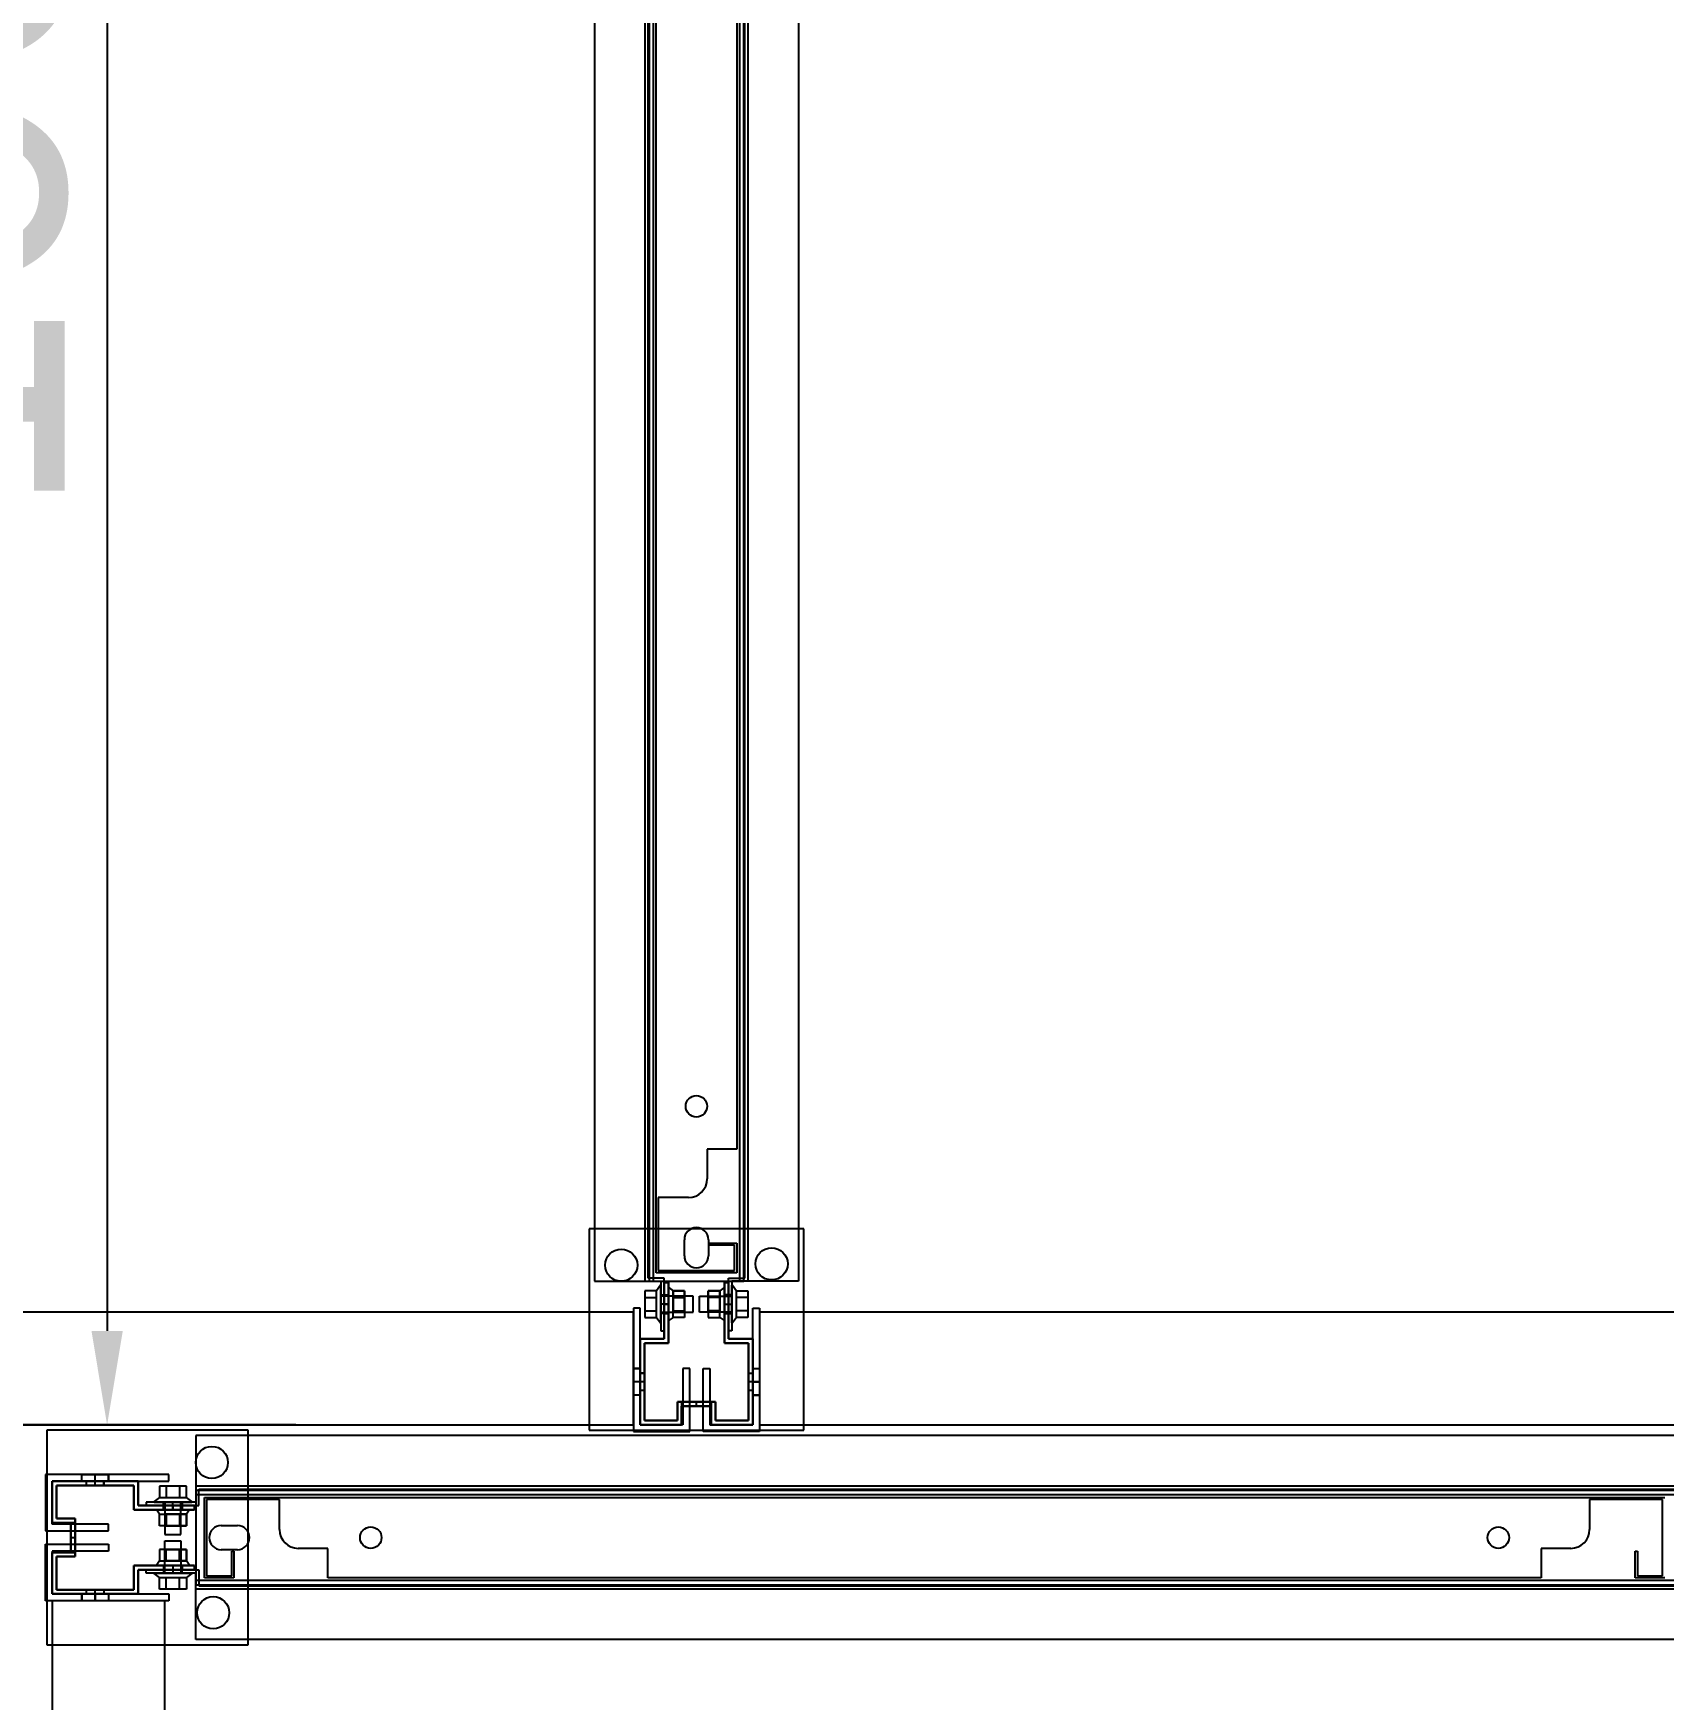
# Model space of a CAD drawing. Header units: millimetres. Extents: x 15382 to 37298, y 7351 to 31127.
# Drawn here: x 32062 to 32669, y 23290 to 23911 of the extents above; entities that cross this region are included whole.
import ezdxf

# ---------------------------------------------------------------- set-up
doc = ezdxf.new("R2010")
doc.units = ezdxf.units.MM
for name, color, linetype in [('111', 7, 'Continuous'), ('113', 3, 'Continuous'), ('114', 6, 'Continuous'), ('115', 30, 'Continuous'), ('116', 12, 'Continuous'), ('444-1', 30, 'Continuous'), ('444-2', 5, 'Continuous'), ('6', 7, 'Continuous'), ('M40', 3, 'Continuous'), ('M6', 7, 'Continuous'), ('標註', 252, 'Continuous')]:
    doc.layers.add(name, color=color, linetype=linetype)
doc.styles.get("Standard").update_dxf_attribs({"font": 'arial.ttf'})
doc.dimstyles.new('ISO-25', dxfattribs={"dimtxt": 2.5, "dimasz": 2.5, "dimexe": 1.25, "dimexo": 0.625, "dimtad": 1, "dimtxsty": 'Standard', "dimcen": 2.5, "dimadec": 0, "dimazin": 0, "dimtfac": 1, "dimtmove": 0, "dimatfit": 3, "dimfxl": 1, "dimarcsym": 0})

# ---------------------------------------------------------------- blocks, each defined once
blk = doc.blocks.new('*D648')
at = {"layer": 'Defpoints', "color": 0, "transparency": 16777216}
for p in [(32166.66, 24392.57), (32089.3, 23392.57), (32166.66, 23392.57)]:
    blk.add_point(p, dxfattribs=at)
at = {"layer": '標註', "color": 0, "lineweight": -2, "transparency": 16777216}
for p, q in [((32159.66, 24392.57), (32054.3, 24392.57)), ((32089.3, 24357.57), (32089.3, 23427.57)), ((32159.66, 23392.57), (32054.3, 23392.57))]:
    blk.add_line(p, q, dxfattribs=at)
at = {"layer": '標註', "color": 0, "transparency": 16777216}
for points in [[(32083.47, 24357.57), (32095.14, 24357.57), (32089.3, 24392.57)], [(32083.47, 23427.57), (32095.14, 23427.57), (32089.3, 23392.57)]]:
    blk.add_solid(points, dxfattribs=at)
at = {"layer": '標註', "color": 0, "transparency": 16777216, "insert": (32021.69, 23892.57), "char_height": 105, "attachment_point": 5, "rotation": 90}
blk.add_mtext('1000', dxfattribs=at)

msp = doc.modelspace()

# ---------------------------------------------------------------- linework, layer by layer
at = {"layer": '111'}
for p, q in [((32291.218, 24340.065), (32291.218, 23446.065)), ((32291.218, 24340.065), (32291.218, 23446.065)), ((32326.418, 23446.065), (32326.418, 24340.065)), ((32326.418, 23446.065), (32326.418, 24340.065)), ((32308.818, 23466.065), (32308.818, 23466.065)), ((32308.818, 23466.065), (32308.818, 23466.065)), ((32308.818, 23466.065), (32308.818, 23466.065)), ((32304.318, 23455.565), (32304.318, 23461.565)), ((32304.318, 23455.565), (32304.318, 23461.565)), ((32304.318, 23455.565), (32304.318, 23461.565)), ((32313.318, 23461.565), (32313.318, 23455.565)), ((32313.318, 23461.565), (32313.318, 23455.565)), ((32313.318, 23461.565), (32313.318, 23455.565)), ((32308.818, 23451.065), (32308.818, 23451.065)), ((32308.818, 23451.065), (32308.818, 23451.065)), ((32308.818, 23451.065), (32308.818, 23451.065)), ((32291.218, 23446.065), (32326.418, 23446.065)), ((32291.218, 23446.065), (32326.418, 23446.065)), ((32122.317, 23368.165), (32122.317, 23332.965)), ((33216.318, 23368.165), (32122.317, 23368.165)), ((32131.817, 23355.065), (32137.817, 23355.065)), ((32127.317, 23350.565), (32127.317, 23350.565)), ((32137.817, 23346.065), (32131.817, 23346.065)), ((32142.317, 23350.565), (32142.317, 23350.565)), ((32122.317, 23332.965), (33216.318, 23332.965))]:
    msp.add_line(p, q, dxfattribs=at)
for centre, start, end in [((32308.818, 23461.565), 90, 180), ((32308.818, 23461.565), 90, 180), ((32308.818, 23461.565), 90, 180), ((32308.818, 23461.565), 0, 90), ((32308.818, 23461.565), 0, 90), ((32308.818, 23461.565), 0, 90), ((32308.818, 23455.565), 180, 270), ((32308.818, 23455.565), 180, 270), ((32308.818, 23455.565), 180, 270), ((32308.818, 23455.565), 270, 0), ((32308.818, 23455.565), 270, 0), ((32308.818, 23455.565), 270, 0), ((32131.817, 23350.565), 90, 180), ((32137.817, 23350.565), 0, 90), ((32131.817, 23350.565), 180, 270), ((32137.817, 23350.565), 270, 0)]:
    msp.add_arc(centre, 4.5, start, end, dxfattribs=at)
at = {"layer": '113'}
for p, q in [((32348.818, 23465.565), (32268.818, 23465.565)), ((32268.818, 23465.565), (32268.818, 23390.565)), ((32348.818, 23390.565), (32348.818, 23465.565)), ((32141.817, 23390.565), (32066.817, 23390.565)), ((32066.817, 23390.565), (32066.817, 23310.565)), ((32141.817, 23310.565), (32141.817, 23390.565)), ((32268.818, 23390.565), (32348.818, 23390.565)), ((32066.817, 23310.565), (32141.817, 23310.565))]:
    msp.add_line(p, q, dxfattribs=at)
at = {"layer": '113', "lineweight": -3}
for centre in [(32280.818, 23452.065), (32336.818, 23452.565), (32128.317, 23378.565), (32128.817, 23322.565)]:
    msp.add_circle(centre, 6, dxfattribs=at)
at = {"layer": '114'}
for points in [[(32285.318, 23434.565), (31410.318, 23434.565), (31410.318, 23392.565), (32285.318, 23392.565)], [(33207.318, 23434.565), (32332.318, 23434.565), (32332.318, 23392.565), (33207.318, 23392.565)], [(32110.817, 21582.065), (32110.817, 23327.065), (32068.817, 23327.065), (32068.817, 21582.065)]]:
    msp.add_lwpolyline(points, close=True, dxfattribs=at)
at = {"layer": '115'}
for p, q in [((32270.818, 24339.065), (32270.818, 23446.065)), ((32289.618, 24339.065), (32289.618, 23446.065)), ((32328.018, 24339.065), (32328.018, 23446.065)), ((32346.818, 24339.065), (32346.818, 23446.065)), ((32290.818, 23447.265), (32290.818, 24337.865)), ((32290.818, 23447.265), (32290.818, 24337.865)), ((32326.818, 23447.265), (32326.818, 24337.865)), ((32326.818, 23447.265), (32326.818, 24337.865)), ((32270.818, 23446.065), (32295.618, 23446.065)), ((32289.618, 23446.065), (32295.618, 23446.065)), ((32296.818, 23447.265), (32290.818, 23447.265)), ((32296.818, 23447.265), (32290.818, 23447.265)), ((32295.618, 23446.065), (32295.618, 23427.565)), ((32295.618, 23446.065), (32295.618, 23427.565)), ((32296.818, 23427.565), (32296.818, 23447.265)), ((32296.818, 23427.565), (32296.818, 23447.265)), ((32320.818, 23427.565), (32320.818, 23447.265)), ((32320.818, 23447.265), (32326.818, 23447.265)), ((32320.818, 23427.565), (32320.818, 23447.265)), ((32320.818, 23447.265), (32326.818, 23447.265)), ((32322.018, 23446.065), (32322.018, 23427.565)), ((32328.018, 23446.065), (32322.018, 23446.065)), ((32322.018, 23446.065), (32322.018, 23427.565)), ((32346.818, 23446.065), (32322.018, 23446.065)), ((32295.618, 23427.565), (32296.818, 23427.565)), ((32295.618, 23427.565), (32296.818, 23427.565)), ((32322.018, 23427.565), (32320.818, 23427.565)), ((32322.018, 23427.565), (32320.818, 23427.565)), ((33215.318, 23388.565), (32122.317, 23388.565)), ((32122.317, 23388.565), (32122.317, 23363.765)), ((33215.318, 23369.765), (32122.317, 23369.765)), ((32122.317, 23369.765), (32122.317, 23363.765)), ((32122.317, 23363.765), (32103.817, 23363.765)), ((32103.817, 23363.765), (32103.817, 23362.565)), ((32122.317, 23363.765), (32103.817, 23363.765)), ((32103.817, 23363.765), (32103.817, 23362.565)), ((32123.517, 23362.565), (32123.517, 23368.565)), ((32123.517, 23368.565), (33214.118, 23368.565)), ((32123.517, 23362.565), (32123.517, 23368.565)), ((32123.517, 23368.565), (33214.118, 23368.565)), ((32103.817, 23362.565), (32123.517, 23362.565)), ((32103.817, 23362.565), (32123.517, 23362.565)), ((32103.817, 23337.365), (32103.817, 23338.565)), ((32103.817, 23338.565), (32123.517, 23338.565)), ((32103.817, 23337.365), (32103.817, 23338.565)), ((32103.817, 23338.565), (32123.517, 23338.565)), ((32123.517, 23338.565), (32123.517, 23332.565)), ((32123.517, 23338.565), (32123.517, 23332.565)), ((32122.317, 23337.365), (32103.817, 23337.365)), ((32122.317, 23337.365), (32103.817, 23337.365)), ((32122.317, 23331.365), (32122.317, 23337.365)), ((32122.317, 23312.565), (32122.317, 23337.365)), ((32123.517, 23332.565), (33214.118, 23332.565)), ((32123.517, 23332.565), (33214.118, 23332.565)), ((33215.318, 23331.365), (32122.317, 23331.365)), ((33215.318, 23312.565), (32122.317, 23312.565))]:
    msp.add_line(p, q, dxfattribs=at)
at = {"layer": '115', "lineweight": -3}
for p, q in [((32295.618, 23434.065), (32295.618, 23441.065)), ((32295.618, 23441.065), (32296.818, 23441.065)), ((32295.618, 23437.565), (32295.618, 23441.065)), ((32295.618, 23441.065), (32296.818, 23441.065)), ((32296.818, 23441.065), (32296.818, 23434.065)), ((32296.818, 23441.065), (32296.818, 23437.565)), ((32322.018, 23441.065), (32320.818, 23441.065)), ((32320.818, 23441.065), (32320.818, 23434.065)), ((32322.018, 23441.065), (32320.818, 23441.065)), ((32320.818, 23441.065), (32320.818, 23437.565)), ((32322.018, 23434.065), (32322.018, 23441.065)), ((32322.018, 23437.565), (32322.018, 23441.065)), ((32296.818, 23437.565), (32295.618, 23437.565)), ((32296.818, 23434.065), (32295.618, 23434.065)), ((32320.818, 23437.565), (32322.018, 23437.565)), ((32320.818, 23434.065), (32322.018, 23434.065)), ((32110.317, 23363.765), (32117.317, 23363.765)), ((32110.317, 23362.565), (32110.317, 23363.765)), ((32113.817, 23363.765), (32117.317, 23363.765)), ((32113.817, 23362.565), (32113.817, 23363.765)), ((32117.317, 23363.765), (32117.317, 23362.565)), ((32117.317, 23363.765), (32117.317, 23362.565)), ((32117.317, 23362.565), (32110.317, 23362.565)), ((32117.317, 23362.565), (32113.817, 23362.565)), ((32117.317, 23338.565), (32110.317, 23338.565)), ((32110.317, 23338.565), (32110.317, 23337.365)), ((32117.317, 23338.565), (32113.817, 23338.565)), ((32113.817, 23338.565), (32113.817, 23337.365)), ((32117.317, 23337.365), (32117.317, 23338.565)), ((32117.317, 23337.365), (32117.317, 23338.565)), ((32110.317, 23337.365), (32117.317, 23337.365)), ((32113.817, 23337.365), (32117.317, 23337.365))]:
    msp.add_line(p, q, dxfattribs=at)
at = {"layer": '116'}
for p, q in [((32287.818, 23436.065), (32285.318, 23436.065)), ((32285.318, 23436.065), (32285.318, 23390.065)), ((32287.818, 23392.565), (32287.818, 23436.065)), ((32329.818, 23392.565), (32329.818, 23436.065)), ((32329.818, 23436.065), (32332.318, 23436.065)), ((32332.318, 23436.065), (32332.318, 23390.065)), ((32287.818, 23413.543), (32285.318, 23413.543)), ((32306.318, 23413.565), (32303.818, 23413.565)), ((32303.818, 23413.565), (32303.818, 23392.565)), ((32306.318, 23390.065), (32306.318, 23413.565)), ((32311.318, 23390.065), (32311.318, 23413.565)), ((32311.318, 23413.565), (32313.818, 23413.565)), ((32313.818, 23413.565), (32313.818, 23392.565)), ((32329.818, 23413.543), (32332.318, 23413.543)), ((32287.818, 23408.565), (32285.318, 23408.565)), ((32329.818, 23408.565), (32332.318, 23408.565)), ((32287.818, 23403.587), (32285.318, 23403.587)), ((32329.818, 23403.587), (32332.318, 23403.587)), ((32285.318, 23390.065), (32304.818, 23390.065)), ((32303.818, 23392.565), (32287.818, 23392.565)), ((32303.818, 23390.065), (32306.318, 23390.065)), ((32313.818, 23390.065), (32311.318, 23390.065)), ((32332.318, 23390.065), (32312.818, 23390.065)), ((32313.818, 23392.565), (32329.818, 23392.565)), ((32112.317, 23374.065), (32066.317, 23374.065)), ((32066.317, 23374.065), (32066.317, 23354.565)), ((32068.817, 23355.565), (32068.817, 23371.565)), ((32068.817, 23371.565), (32112.317, 23371.565)), ((32079.839, 23371.565), (32079.839, 23374.065)), ((32084.817, 23371.565), (32084.817, 23374.065)), ((32089.796, 23371.565), (32089.796, 23374.065)), ((32112.317, 23371.565), (32112.317, 23374.065)), ((32066.317, 23355.565), (32066.317, 23353.065)), ((32066.317, 23353.065), (32089.817, 23353.065)), ((32089.817, 23355.565), (32068.817, 23355.565)), ((32089.817, 23353.065), (32089.817, 23355.565)), ((32066.317, 23345.565), (32066.317, 23348.065)), ((32066.317, 23348.065), (32089.817, 23348.065)), ((32066.317, 23327.065), (32066.317, 23346.565)), ((32089.817, 23345.565), (32068.817, 23345.565)), ((32068.817, 23345.565), (32068.817, 23329.565)), ((32089.817, 23348.065), (32089.817, 23345.565)), ((32112.317, 23327.065), (32066.317, 23327.065)), ((32068.817, 23329.565), (32112.317, 23329.565)), ((32079.839, 23329.565), (32079.839, 23327.065)), ((32084.817, 23329.565), (32084.817, 23327.065)), ((32089.796, 23329.565), (32089.796, 23327.065)), ((32112.317, 23329.565), (32112.317, 23327.065))]:
    msp.add_line(p, q, dxfattribs=at)
at = {"layer": '116', "lineweight": -3}
for p, q in [((32285.318, 23403.587), (32285.318, 23413.543)), ((32285.318, 23413.543), (32287.818, 23413.543)), ((32285.318, 23408.565), (32285.318, 23413.543)), ((32285.318, 23413.543), (32287.818, 23413.543)), ((32287.818, 23413.543), (32287.818, 23403.587)), ((32287.818, 23413.543), (32287.818, 23408.565)), ((32329.818, 23408.565), (32329.818, 23413.543)), ((32329.818, 23413.543), (32332.318, 23413.543)), ((32329.818, 23403.587), (32329.818, 23413.543)), ((32329.818, 23413.543), (32332.318, 23413.543)), ((32332.318, 23413.543), (32332.318, 23408.565)), ((32332.318, 23413.543), (32332.318, 23403.587)), ((32287.818, 23408.565), (32285.318, 23408.565)), ((32332.318, 23408.565), (32329.818, 23408.565)), ((32287.818, 23403.587), (32285.318, 23403.587)), ((32332.318, 23403.587), (32329.818, 23403.587)), ((32079.839, 23374.065), (32089.796, 23374.065)), ((32079.839, 23371.565), (32079.839, 23374.065)), ((32089.796, 23371.565), (32079.839, 23371.565)), ((32084.817, 23374.065), (32089.796, 23374.065)), ((32084.817, 23371.565), (32084.817, 23374.065)), ((32089.796, 23371.565), (32084.817, 23371.565)), ((32089.796, 23374.065), (32089.796, 23371.565)), ((32089.796, 23374.065), (32089.796, 23371.565)), ((32079.839, 23329.565), (32089.796, 23329.565)), ((32079.839, 23327.065), (32079.839, 23329.565)), ((32089.796, 23327.065), (32079.839, 23327.065)), ((32084.817, 23329.565), (32089.796, 23329.565)), ((32084.817, 23327.065), (32084.817, 23329.565)), ((32089.796, 23327.065), (32084.817, 23327.065)), ((32089.796, 23329.565), (32089.796, 23327.065)), ((32089.796, 23329.565), (32089.796, 23327.065))]:
    msp.add_line(p, q, dxfattribs=at)
at = {"layer": '444-1'}
for p, q in [((32293.818, 23449.265), (32293.818, 23993.265)), ((32323.818, 23947.265), (32323.818, 23495.265)), ((32323.818, 23495.265), (32312.818, 23495.265)), ((32312.818, 23495.265), (32312.818, 23484.265)), ((32305.818, 23477.265), (32294.618, 23477.265)), ((32294.618, 23477.265), (32294.618, 23450.065)), ((32313.818, 23459.465), (32313.818, 23460.265)), ((32313.818, 23460.265), (32323.818, 23460.265)), ((32323.018, 23459.465), (32313.818, 23459.465)), ((32323.018, 23450.065), (32323.018, 23459.465)), ((32323.818, 23460.265), (32323.818, 23449.265)), ((32293.818, 23449.265), (32293.818, 23450.065)), ((32294.618, 23449.265), (32293.818, 23449.265)), ((32323.818, 23449.265), (32293.818, 23449.265)), ((32294.618, 23450.065), (32323.018, 23450.065))]:
    msp.add_line(p, q, dxfattribs=at)
msp.add_circle((32308.818, 23511.265), 4, dxfattribs=at)
msp.add_arc((32305.818, 23484.265), 7, 270, 0, dxfattribs=at)
at = {"layer": '444-2'}
for p, q in [((32125.517, 23364.765), (32125.517, 23365.565)), ((32125.517, 23365.565), (32669.518, 23365.565)), ((32125.517, 23335.565), (32125.517, 23365.565)), ((32125.517, 23365.565), (32126.317, 23365.565)), ((32153.517, 23364.765), (32126.317, 23364.765)), ((32126.317, 23364.765), (32126.317, 23336.365)), ((32153.517, 23353.565), (32153.517, 23364.765)), ((32668.718, 23364.765), (32641.518, 23364.765)), ((32641.518, 23364.765), (32641.518, 23353.565)), ((32668.718, 23336.365), (32668.718, 23364.765)), ((32135.717, 23336.365), (32135.717, 23345.565)), ((32135.717, 23345.565), (32136.517, 23345.565)), ((32136.517, 23345.565), (32136.517, 23335.565)), ((32171.517, 23346.565), (32160.517, 23346.565)), ((32171.517, 23335.565), (32171.517, 23346.565)), ((32634.518, 23346.565), (32623.518, 23346.565)), ((32623.518, 23346.565), (32623.518, 23335.565)), ((32658.518, 23335.565), (32658.518, 23345.565)), ((32658.518, 23345.565), (32659.318, 23345.565)), ((32659.318, 23345.565), (32659.318, 23336.365)), ((32136.517, 23335.565), (32125.517, 23335.565)), ((32126.317, 23336.365), (32135.717, 23336.365)), ((32623.518, 23335.565), (32171.517, 23335.565)), ((32669.518, 23335.565), (32658.518, 23335.565)), ((32659.318, 23336.365), (32668.718, 23336.365))]:
    msp.add_line(p, q, dxfattribs=at)
for centre in [(32187.517, 23350.565), (32607.518, 23350.565)]:
    msp.add_circle(centre, 4, dxfattribs=at)
for centre, start, end in [((32160.517, 23353.565), 180, 270), ((32634.518, 23353.565), 270, 0)]:
    msp.add_arc(centre, 7, start, end, dxfattribs=at)
at = {"layer": '6'}
for p, q in [((32291.218, 24340.065), (32291.218, 23446.065)), ((32292.818, 23446.065), (32292.818, 24340.065)), ((32324.818, 24340.065), (32324.818, 23446.065)), ((32326.418, 23446.065), (32326.418, 24340.065)), ((32291.218, 23446.065), (32292.818, 23446.065)), ((32324.818, 23446.065), (32326.418, 23446.065)), ((32122.317, 23368.165), (32122.317, 23366.565)), ((33216.318, 23368.165), (32122.317, 23368.165)), ((32122.317, 23366.565), (33216.318, 23366.565)), ((32122.317, 23334.565), (32122.317, 23332.965)), ((33216.318, 23334.565), (32122.317, 23334.565)), ((32122.317, 23332.965), (33216.318, 23332.965))]:
    msp.add_line(p, q, dxfattribs=at)
at = {"layer": 'M40'}
for p, q in [((32298.418, 23445.565), (32296.818, 23445.565)), ((32296.818, 23445.565), (32296.818, 23424.565)), ((32296.818, 23424.565), (32296.818, 23445.565)), ((32296.818, 23445.565), (32298.418, 23445.565)), ((32298.418, 23422.965), (32298.418, 23445.565)), ((32298.418, 23445.565), (32298.418, 23422.965)), ((32320.818, 23445.565), (32319.218, 23445.565)), ((32319.218, 23445.565), (32319.218, 23422.965)), ((32319.218, 23422.965), (32319.218, 23445.565)), ((32319.218, 23445.565), (32320.818, 23445.565)), ((32320.818, 23424.565), (32320.818, 23445.565)), ((32320.818, 23445.565), (32320.818, 23424.565)), ((32296.818, 23441.065), (32298.418, 23441.065)), ((32319.218, 23441.065), (32320.818, 23441.065)), ((32296.818, 23437.565), (32298.418, 23437.565)), ((32296.818, 23434.065), (32298.418, 23434.065)), ((32319.218, 23437.565), (32320.818, 23437.565)), ((32319.218, 23434.065), (32320.818, 23434.065)), ((32296.818, 23424.565), (32287.818, 23424.565)), ((32287.818, 23424.565), (32287.818, 23392.565)), ((32287.818, 23392.565), (32287.818, 23424.565)), ((32287.818, 23424.565), (32296.818, 23424.565)), ((32289.418, 23394.165), (32289.418, 23422.965)), ((32289.418, 23422.965), (32298.418, 23422.965)), ((32298.418, 23422.965), (32289.418, 23422.965)), ((32289.418, 23422.965), (32289.418, 23394.165)), ((32296.818, 23422.965), (32298.418, 23422.965)), ((32298.418, 23422.965), (32298.418, 23424.565)), ((32319.218, 23422.965), (32319.218, 23424.565)), ((32319.218, 23422.965), (32328.218, 23422.965)), ((32320.818, 23422.965), (32319.218, 23422.965)), ((32328.218, 23422.965), (32319.218, 23422.965)), ((32329.818, 23424.565), (32320.818, 23424.565)), ((32320.818, 23424.565), (32329.818, 23424.565)), ((32328.218, 23422.965), (32328.218, 23394.165)), ((32328.218, 23394.165), (32328.218, 23422.965)), ((32329.818, 23392.565), (32329.818, 23424.565)), ((32329.818, 23424.565), (32329.818, 23392.565)), ((32289.418, 23411.815), (32287.818, 23411.815)), ((32289.418, 23408.565), (32287.818, 23408.565)), ((32289.418, 23405.315), (32287.818, 23405.315)), ((32315.918, 23401.165), (32301.718, 23401.165)), ((32301.718, 23401.165), (32301.718, 23394.165)), ((32301.718, 23394.165), (32301.718, 23401.165)), ((32301.718, 23401.165), (32315.918, 23401.165)), ((32314.318, 23399.565), (32314.318, 23401.165)), ((32315.918, 23394.165), (32315.918, 23401.165)), ((32315.918, 23401.165), (32315.918, 23394.165)), ((32303.318, 23392.565), (32303.318, 23399.565)), ((32303.318, 23399.565), (32314.318, 23399.565)), ((32314.318, 23399.565), (32303.318, 23399.565)), ((32303.318, 23399.565), (32303.318, 23392.565)), ((32314.318, 23399.565), (32314.318, 23392.565)), ((32314.318, 23392.565), (32314.318, 23399.565)), ((32287.818, 23392.565), (32303.318, 23392.565)), ((32303.318, 23392.565), (32287.818, 23392.565)), ((32301.718, 23394.165), (32289.418, 23394.165)), ((32289.418, 23394.165), (32301.718, 23394.165)), ((32314.318, 23392.565), (32329.818, 23392.565)), ((32329.818, 23392.565), (32314.318, 23392.565)), ((32328.218, 23394.165), (32315.918, 23394.165)), ((32315.918, 23394.165), (32328.218, 23394.165)), ((32100.817, 23371.565), (32068.817, 23371.565)), ((32068.817, 23371.565), (32068.817, 23356.065)), ((32068.817, 23356.065), (32068.817, 23371.565)), ((32068.817, 23371.565), (32100.817, 23371.565)), ((32070.417, 23357.665), (32070.417, 23369.965)), ((32070.417, 23369.965), (32099.217, 23369.965)), ((32099.217, 23369.965), (32070.417, 23369.965)), ((32070.417, 23369.965), (32070.417, 23357.665)), ((32081.567, 23369.965), (32081.567, 23371.565)), ((32084.817, 23369.965), (32084.817, 23371.565)), ((32088.067, 23369.965), (32088.067, 23371.565)), ((32099.217, 23369.965), (32099.217, 23360.965)), ((32099.217, 23360.965), (32099.217, 23369.965)), ((32100.817, 23362.565), (32100.817, 23371.565)), ((32100.817, 23371.565), (32100.817, 23362.565)), ((32077.417, 23357.665), (32070.417, 23357.665)), ((32070.417, 23357.665), (32077.417, 23357.665)), ((32077.417, 23343.465), (32077.417, 23357.665)), ((32077.417, 23357.665), (32077.417, 23343.465)), ((32099.217, 23362.565), (32099.217, 23360.965)), ((32099.217, 23360.965), (32121.817, 23360.965)), ((32099.217, 23360.965), (32100.817, 23360.965)), ((32121.817, 23360.965), (32099.217, 23360.965)), ((32121.817, 23362.565), (32100.817, 23362.565)), ((32100.817, 23362.565), (32121.817, 23362.565)), ((32110.317, 23362.565), (32110.317, 23360.965)), ((32113.817, 23362.565), (32113.817, 23360.965)), ((32117.317, 23362.565), (32117.317, 23360.965)), ((32121.817, 23360.965), (32121.817, 23362.565)), ((32121.817, 23362.565), (32121.817, 23360.965)), ((32068.817, 23356.065), (32075.817, 23356.065)), ((32075.817, 23356.065), (32068.817, 23356.065)), ((32075.817, 23356.065), (32075.817, 23345.065)), ((32075.817, 23345.065), (32075.817, 23356.065)), ((32075.817, 23345.065), (32068.817, 23345.065)), ((32068.817, 23345.065), (32068.817, 23329.565)), ((32068.817, 23329.565), (32068.817, 23345.065)), ((32068.817, 23345.065), (32075.817, 23345.065)), ((32075.817, 23345.065), (32077.417, 23345.065)), ((32070.417, 23331.165), (32070.417, 23343.465)), ((32070.417, 23343.465), (32077.417, 23343.465)), ((32077.417, 23343.465), (32070.417, 23343.465)), ((32070.417, 23343.465), (32070.417, 23331.165)), ((32121.817, 23340.165), (32099.217, 23340.165)), ((32099.217, 23340.165), (32099.217, 23331.165)), ((32099.217, 23338.565), (32099.217, 23340.165)), ((32099.217, 23340.165), (32121.817, 23340.165)), ((32099.217, 23331.165), (32099.217, 23340.165)), ((32099.217, 23340.165), (32100.817, 23340.165)), ((32100.817, 23329.565), (32100.817, 23338.565)), ((32100.817, 23338.565), (32121.817, 23338.565)), ((32121.817, 23338.565), (32100.817, 23338.565)), ((32100.817, 23338.565), (32100.817, 23329.565)), ((32110.317, 23340.165), (32110.317, 23338.565)), ((32113.817, 23340.165), (32113.817, 23338.565)), ((32117.317, 23340.165), (32117.317, 23338.565)), ((32121.817, 23338.565), (32121.817, 23340.165)), ((32121.817, 23340.165), (32121.817, 23338.565)), ((32068.817, 23329.565), (32100.817, 23329.565)), ((32100.817, 23329.565), (32068.817, 23329.565)), ((32099.217, 23331.165), (32070.417, 23331.165)), ((32070.417, 23331.165), (32099.217, 23331.165))]:
    msp.add_line(p, q, dxfattribs=at)
at = {"layer": 'M40', "lineweight": -3}
for p, q in [((32296.818, 23434.065), (32296.818, 23441.065)), ((32296.818, 23441.065), (32298.418, 23441.065)), ((32296.818, 23437.565), (32296.818, 23441.065)), ((32296.818, 23441.065), (32298.418, 23441.065)), ((32298.418, 23441.065), (32298.418, 23434.065)), ((32298.418, 23441.065), (32298.418, 23437.565)), ((32320.818, 23441.065), (32319.218, 23441.065)), ((32319.218, 23441.065), (32319.218, 23434.065)), ((32320.818, 23441.065), (32319.218, 23441.065)), ((32319.218, 23441.065), (32319.218, 23437.565)), ((32320.818, 23434.065), (32320.818, 23441.065)), ((32320.818, 23437.565), (32320.818, 23441.065)), ((32298.418, 23437.565), (32296.818, 23437.565)), ((32298.418, 23434.065), (32296.818, 23434.065)), ((32319.218, 23437.565), (32320.818, 23437.565)), ((32319.218, 23434.065), (32320.818, 23434.065)), ((32287.818, 23405.315), (32287.818, 23411.815)), ((32287.818, 23411.815), (32289.418, 23411.815)), ((32287.818, 23408.565), (32287.818, 23411.815)), ((32287.818, 23411.815), (32289.418, 23411.815)), ((32289.418, 23408.565), (32287.818, 23408.565)), ((32289.418, 23411.815), (32289.418, 23405.315)), ((32289.418, 23411.815), (32289.418, 23408.565)), ((32328.218, 23405.315), (32328.218, 23411.815)), ((32328.218, 23411.815), (32329.818, 23411.815)), ((32328.218, 23408.565), (32328.218, 23411.815)), ((32328.218, 23411.815), (32329.818, 23411.815)), ((32329.818, 23408.565), (32328.218, 23408.565)), ((32329.818, 23411.815), (32329.818, 23405.315)), ((32329.818, 23411.815), (32329.818, 23408.565)), ((32289.418, 23405.315), (32287.818, 23405.315)), ((32314.318, 23401.165), (32303.318, 23401.165)), ((32303.318, 23401.165), (32303.318, 23399.565)), ((32308.818, 23401.165), (32314.318, 23401.165)), ((32308.818, 23399.565), (32308.818, 23401.165)), ((32314.318, 23399.565), (32314.318, 23401.165)), ((32314.318, 23401.165), (32314.318, 23399.565)), ((32329.818, 23405.315), (32328.218, 23405.315)), ((32303.318, 23399.565), (32314.318, 23399.565)), ((32314.318, 23399.565), (32308.818, 23399.565)), ((32081.567, 23371.565), (32088.067, 23371.565)), ((32081.567, 23369.965), (32081.567, 23371.565)), ((32088.067, 23369.965), (32081.567, 23369.965)), ((32084.817, 23371.565), (32088.067, 23371.565)), ((32084.817, 23369.965), (32084.817, 23371.565)), ((32088.067, 23369.965), (32084.817, 23369.965)), ((32088.067, 23371.565), (32088.067, 23369.965)), ((32088.067, 23371.565), (32088.067, 23369.965)), ((32110.317, 23362.565), (32117.317, 23362.565)), ((32110.317, 23360.965), (32110.317, 23362.565)), ((32117.317, 23360.965), (32110.317, 23360.965)), ((32113.817, 23362.565), (32117.317, 23362.565)), ((32113.817, 23360.965), (32113.817, 23362.565)), ((32117.317, 23360.965), (32113.817, 23360.965)), ((32117.317, 23362.565), (32117.317, 23360.965)), ((32117.317, 23362.565), (32117.317, 23360.965)), ((32077.417, 23356.065), (32075.817, 23356.065)), ((32075.817, 23356.065), (32075.817, 23345.065)), ((32077.417, 23345.065), (32077.417, 23356.065)), ((32075.817, 23345.065), (32075.817, 23350.565)), ((32075.817, 23350.565), (32077.417, 23350.565)), ((32075.817, 23345.065), (32077.417, 23345.065)), ((32077.417, 23345.065), (32075.817, 23345.065)), ((32077.417, 23350.565), (32077.417, 23345.065)), ((32117.317, 23340.165), (32110.317, 23340.165)), ((32110.317, 23340.165), (32110.317, 23338.565)), ((32110.317, 23338.565), (32117.317, 23338.565)), ((32117.317, 23340.165), (32113.817, 23340.165)), ((32113.817, 23340.165), (32113.817, 23338.565)), ((32113.817, 23338.565), (32117.317, 23338.565)), ((32117.317, 23338.565), (32117.317, 23340.165)), ((32117.317, 23338.565), (32117.317, 23340.165)), ((32081.567, 23331.165), (32088.067, 23331.165)), ((32081.567, 23329.565), (32081.567, 23331.165)), ((32088.067, 23329.565), (32081.567, 23329.565)), ((32084.817, 23331.165), (32088.067, 23331.165)), ((32084.817, 23329.565), (32084.817, 23331.165)), ((32088.067, 23329.565), (32084.817, 23329.565)), ((32088.067, 23331.165), (32088.067, 23329.565)), ((32088.067, 23331.165), (32088.067, 23329.565))]:
    msp.add_line(p, q, dxfattribs=at)
at = {"layer": 'M6'}
for p, q in [((32295.418, 23444.565), (32293.918, 23442.565)), ((32295.618, 23444.565), (32295.418, 23444.565)), ((32295.618, 23440.565), (32295.618, 23444.565)), ((32322.018, 23440.565), (32322.018, 23444.565)), ((32322.018, 23444.565), (32322.218, 23444.565)), ((32322.218, 23444.565), (32323.718, 23442.565)), ((32293.918, 23442.565), (32289.618, 23442.565)), ((32289.618, 23442.565), (32289.618, 23432.565)), ((32293.918, 23442.565), (32289.618, 23442.565)), ((32289.618, 23442.565), (32289.618, 23432.565)), ((32289.618, 23440.065), (32293.918, 23440.065)), ((32293.918, 23432.565), (32293.918, 23442.565)), ((32307.618, 23440.565), (32295.618, 23440.565)), ((32298.418, 23431.565), (32298.418, 23443.565)), ((32298.418, 23443.565), (32298.618, 23443.565)), ((32298.618, 23443.565), (32300.118, 23442.565)), ((32300.118, 23442.565), (32304.418, 23442.565)), ((32300.118, 23432.565), (32300.118, 23442.565)), ((32300.118, 23442.565), (32304.418, 23442.565)), ((32304.418, 23442.565), (32300.118, 23442.565)), ((32300.118, 23442.565), (32300.118, 23435.065)), ((32300.118, 23432.565), (32300.118, 23440.065)), ((32300.118, 23440.065), (32304.418, 23440.065)), ((32304.418, 23442.565), (32304.418, 23432.565)), ((32304.418, 23442.565), (32304.418, 23432.565)), ((32304.418, 23435.065), (32304.418, 23442.565)), ((32304.418, 23440.065), (32304.418, 23432.565)), ((32307.618, 23434.565), (32307.618, 23440.565)), ((32310.018, 23434.565), (32310.018, 23440.565)), ((32310.018, 23440.565), (32322.018, 23440.565)), ((32317.518, 23442.565), (32313.218, 23442.565)), ((32313.218, 23442.565), (32313.218, 23432.565)), ((32317.518, 23442.565), (32313.218, 23442.565)), ((32313.218, 23442.565), (32313.218, 23432.565)), ((32313.218, 23442.565), (32317.518, 23442.565)), ((32313.218, 23435.065), (32313.218, 23442.565)), ((32317.518, 23440.065), (32313.218, 23440.065)), ((32313.218, 23440.065), (32313.218, 23432.565)), ((32319.018, 23443.565), (32317.518, 23442.565)), ((32317.518, 23432.565), (32317.518, 23442.565)), ((32317.518, 23442.565), (32317.518, 23435.065)), ((32317.518, 23432.565), (32317.518, 23440.065)), ((32319.218, 23443.565), (32319.018, 23443.565)), ((32319.218, 23431.565), (32319.218, 23443.565)), ((32323.718, 23442.565), (32328.018, 23442.565)), ((32323.718, 23432.565), (32323.718, 23442.565)), ((32323.718, 23442.565), (32328.018, 23442.565)), ((32328.018, 23440.065), (32323.718, 23440.065)), ((32328.018, 23442.565), (32328.018, 23432.565)), ((32328.018, 23442.565), (32328.018, 23432.565)), ((32289.618, 23435.065), (32293.918, 23435.065)), ((32289.618, 23432.565), (32293.918, 23432.565)), ((32289.618, 23432.565), (32293.918, 23432.565)), ((32293.918, 23432.565), (32295.418, 23430.565)), ((32295.618, 23434.565), (32307.618, 23434.565)), ((32295.618, 23430.565), (32295.618, 23434.565)), ((32298.618, 23431.565), (32298.418, 23431.565)), ((32300.118, 23432.565), (32298.618, 23431.565)), ((32300.118, 23435.065), (32304.418, 23435.065)), ((32304.418, 23432.565), (32300.118, 23432.565)), ((32304.418, 23432.565), (32300.118, 23432.565)), ((32304.418, 23432.565), (32300.118, 23432.565)), ((32322.018, 23434.565), (32310.018, 23434.565)), ((32317.518, 23435.065), (32313.218, 23435.065)), ((32313.218, 23432.565), (32317.518, 23432.565)), ((32313.218, 23432.565), (32317.518, 23432.565)), ((32313.218, 23432.565), (32317.518, 23432.565)), ((32317.518, 23432.565), (32319.018, 23431.565)), ((32319.018, 23431.565), (32319.218, 23431.565)), ((32322.018, 23430.565), (32322.018, 23434.565)), ((32323.718, 23432.565), (32322.218, 23430.565)), ((32328.018, 23435.065), (32323.718, 23435.065)), ((32328.018, 23432.565), (32323.718, 23432.565)), ((32328.018, 23432.565), (32323.718, 23432.565)), ((32295.418, 23430.565), (32295.618, 23430.565)), ((32322.218, 23430.565), (32322.018, 23430.565)), ((32118.817, 23369.765), (32108.817, 23369.765)), ((32108.817, 23369.765), (32108.817, 23365.465)), ((32118.817, 23369.765), (32108.817, 23369.765)), ((32108.817, 23369.765), (32108.817, 23365.465)), ((32111.317, 23369.765), (32111.317, 23365.465)), ((32116.317, 23369.765), (32116.317, 23365.465)), ((32118.817, 23365.465), (32118.817, 23369.765)), ((32118.817, 23365.465), (32118.817, 23369.765)), ((32108.817, 23365.465), (32106.817, 23363.965)), ((32106.817, 23363.965), (32106.817, 23363.765)), ((32106.817, 23363.765), (32110.817, 23363.765)), ((32108.817, 23365.465), (32118.817, 23365.465)), ((32110.817, 23363.765), (32110.817, 23351.765)), ((32116.817, 23351.765), (32116.817, 23363.765)), ((32116.817, 23363.765), (32120.817, 23363.765)), ((32120.817, 23363.965), (32118.817, 23365.465)), ((32120.817, 23363.765), (32120.817, 23363.965)), ((32107.817, 23360.765), (32107.817, 23360.965)), ((32107.817, 23360.965), (32119.817, 23360.965)), ((32108.817, 23359.265), (32107.817, 23360.765)), ((32108.817, 23354.965), (32108.817, 23359.265)), ((32108.817, 23359.265), (32118.817, 23359.265)), ((32108.817, 23354.965), (32108.817, 23359.265)), ((32108.817, 23354.965), (32108.817, 23359.265)), ((32108.817, 23359.265), (32116.317, 23359.265)), ((32118.817, 23359.265), (32111.317, 23359.265)), ((32111.317, 23359.265), (32111.317, 23354.965)), ((32116.317, 23359.265), (32116.317, 23354.965)), ((32119.817, 23360.765), (32118.817, 23359.265)), ((32118.817, 23359.265), (32118.817, 23354.965)), ((32118.817, 23359.265), (32118.817, 23354.965)), ((32118.817, 23354.965), (32118.817, 23359.265)), ((32119.817, 23360.965), (32119.817, 23360.765)), ((32118.817, 23354.965), (32108.817, 23354.965)), ((32118.817, 23354.965), (32108.817, 23354.965)), ((32116.317, 23354.965), (32108.817, 23354.965)), ((32110.817, 23351.765), (32116.817, 23351.765)), ((32111.317, 23354.965), (32118.817, 23354.965)), ((32118.817, 23346.165), (32108.817, 23346.165)), ((32108.817, 23346.165), (32108.817, 23341.865)), ((32118.817, 23346.165), (32108.817, 23346.165)), ((32108.817, 23346.165), (32108.817, 23341.865)), ((32108.817, 23346.165), (32108.817, 23341.865)), ((32116.317, 23346.165), (32108.817, 23346.165)), ((32110.817, 23337.365), (32110.817, 23349.365)), ((32110.817, 23349.365), (32116.817, 23349.365)), ((32111.317, 23341.865), (32111.317, 23346.165)), ((32111.317, 23346.165), (32118.817, 23346.165)), ((32116.317, 23341.865), (32116.317, 23346.165)), ((32116.817, 23349.365), (32116.817, 23337.365)), ((32118.817, 23341.865), (32118.817, 23346.165)), ((32118.817, 23341.865), (32118.817, 23346.165)), ((32118.817, 23346.165), (32118.817, 23341.865)), ((32108.817, 23341.865), (32107.817, 23340.365)), ((32107.817, 23340.365), (32107.817, 23340.165)), ((32107.817, 23340.165), (32119.817, 23340.165)), ((32108.817, 23341.865), (32118.817, 23341.865)), ((32108.817, 23341.865), (32116.317, 23341.865)), ((32118.817, 23341.865), (32111.317, 23341.865)), ((32119.817, 23340.365), (32118.817, 23341.865)), ((32119.817, 23340.165), (32119.817, 23340.365)), ((32106.817, 23337.165), (32106.817, 23337.365)), ((32106.817, 23337.365), (32110.817, 23337.365)), ((32108.817, 23335.665), (32106.817, 23337.165)), ((32108.817, 23331.365), (32108.817, 23335.665)), ((32108.817, 23335.665), (32118.817, 23335.665)), ((32108.817, 23331.365), (32108.817, 23335.665)), ((32111.317, 23331.365), (32111.317, 23335.665)), ((32116.317, 23331.365), (32116.317, 23335.665)), ((32116.817, 23337.365), (32120.817, 23337.365)), ((32120.817, 23337.165), (32118.817, 23335.665)), ((32118.817, 23335.665), (32118.817, 23331.365)), ((32118.817, 23335.665), (32118.817, 23331.365)), ((32120.817, 23337.365), (32120.817, 23337.165)), ((32118.817, 23331.365), (32108.817, 23331.365)), ((32118.817, 23331.365), (32108.817, 23331.365))]:
    msp.add_line(p, q, dxfattribs=at)

# ---------------------------------------------------------------- dimensions: what is measured, and where the dimension line sits
at = {"layer": '標註', "color": 8}
dim = msp.add_linear_dim(base=(32089.304, 23392.565), p1=(32166.655, 24392.565), p2=(32166.655, 23392.565), angle=270, dimstyle='ISO-25', override={"dimscale": 70, "dimtxt": 1.5, "dimasz": 0.5, "dimexe": 0.5, "dimexo": 0.1, "dimgap": 0.2}, dxfattribs=at)
dim.commit()
dim.dimension.update_dxf_attribs({"geometry": '*D648', "text_midpoint": (32021.694, 23892.565)})

doc.saveas('drawing.dxf')
